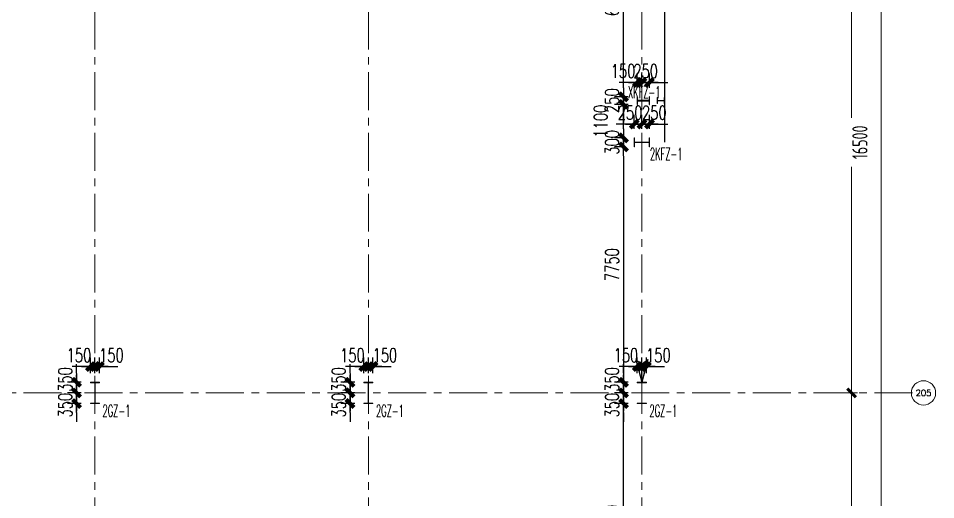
# Model space of a CAD drawing. Extents: x -1201378 to 2367219, y -619313 to 244905.
# Drawn here: x 195722 to 225911, y -1613 to 14236 of the extents above; entities that cross this region are included whole.
import ezdxf
from ezdxf.enums import TextEntityAlignment as Align

# ---------------------------------------------------------------- set-up
doc = ezdxf.new("R2010")
doc.units = 0
doc.header["$LTSCALE"] = 1000
doc.linetypes.add('CENTER', pattern=[2, 1.25, -0.25, 0.25, -0.25])
doc.linetypes.add('HIDDEN', pattern=[0.375, 0.25, -0.125])
doc.layers.get('0').update_dxf_attribs({"linetype": 'CONTINUOUS'})
doc.layers.get('Defpoints').update_dxf_attribs({"linetype": 'CONTINUOUS'})
for name, color, linetype in [('A-AXIS-DP', 126, 'CONTINUOUS'), ('S-CJGC', 5, 'CONTINUOUS'), ('S-DIMZ', 115, 'CONTINUOUS'), ('S-SGJ', 21, 'CONTINUOUS'), ('S-SHAPE2', 165, 'HIDDEN')]:
    doc.layers.add(name, color=color, linetype=linetype)
for name, color, linetype, lineweight in [('S-axis', 111, 'CONTINUOUS', 0), ('S-col', 2, 'CONTINUOUS', 0), ('S-dote', 5, 'CENTER', 0)]:
    doc.layers.add(name, color=color, linetype=linetype, lineweight=lineweight)
doc.styles.add('_TCH_AXIS', font='COMPLEX', dxfattribs={"bigfont": 'GBCBIG'})
doc.styles.add('SS1', font='tj-romans1.shx', dxfattribs={"width": 0.7, "bigfont": 'tj-hztxt1.shx'})
doc.styles.add('TSSD_Dimension', font='tssdeng.shx', dxfattribs={"width": 0.7, "bigfont": 'hztxt.shx'})
doc.dimstyles.new('S-150-ARCHI', dxfattribs={"dimscale": 150, "dimtxt": 3, "dimasz": 2, "dimexe": 2, "dimexo": 2, "dimgap": 1, "dimtad": 1, "dimdec": 0, "dimzin": 0, "dimdsep": 46, "dimtxsty": 'SS1', "dimblk1": 'TT', "dimblk2": 'TT', "dimsah": 1, "dimcen": 1, "dimclrd": 256, "dimclre": 256, "dimclrt": 256, "dimadec": 0, "dimazin": 0, "dimtfac": 1, "dimtdec": 0, "dimtix": 1, "dimtmove": 2, "dimatfit": 0, "dimldrblk": 'TT', "dimfxl": 2, "dimtolj": 1, "dimtzin": 0, "dimarcsym": 0})
doc.dimstyles.new('TSSD_200_200', dxfattribs={"dimtxt": 500, "dimasz": 200, "dimexe": 200, "dimexo": 500, "dimgap": 200, "dimtad": 1, "dimdec": 0, "dimzin": 0, "dimdsep": 46, "dimtxsty": 'TSSD_Dimension', "dimblk": 'ARCHTICK', "dimcen": 0, "dimdle": 200, "dimclrt": 7, "dimadec": 0, "dimazin": 0, "dimtfac": 1, "dimtdec": 0, "dimtix": 1, "dimtmove": 2, "dimatfit": 3, "dimfxl": 1, "dimtolj": 1, "dimtzin": 0, "dimarcsym": 0})

# ---------------------------------------------------------------- blocks, each defined once
blk = doc.blocks.new('_ArchTick')
at = {"color": 0, "linetype": 'ByBlock', "const_width": 0.5}
blk.add_lwpolyline([(-0.71, -0.71), (0.71, 0.71)], dxfattribs=at)
blk = doc.blocks.new('*D86')
at = {"layer": 'Defpoints', "color": 0, "transparency": 16777216}
for p in [(-77874, -181598), (-77874, -198098), (-76858, -198098)]:
    blk.add_point(p, dxfattribs=at)
at = {"layer": 'S-axis', "color": 0, "lineweight": -2, "transparency": 16777216}
for p, q in [((-76858, -181398), (-76858, -189042)), ((-77374, -181598), (-76658, -181598)), ((-76858, -198298), (-76858, -190654)), ((-77374, -198098), (-76658, -198098))]:
    blk.add_line(p, q, dxfattribs=at)
at = {"layer": 'S-axis', "color": 0, "lineweight": -2, "transparency": 16777216, "xscale": 200, "yscale": 200, "zscale": 200}
for p, rotation in [((-76858, -181598), 90), ((-76858, -198098), 270)]:
    blk.add_blockref('_ArchTick', p, dxfattribs=dict(at, rotation=rotation))
at = {"layer": 'S-axis', "color": 7, "transparency": 16777216, "insert": (-76583, -189848), "char_height": 500, "attachment_point": 5, "rotation": 90, "style": 'TSSD_Dimension'}
blk.add_mtext('\\A1;16500', dxfattribs=at)
blk = doc.blocks.new('*D87')
at = {"layer": 'Defpoints', "color": 0, "transparency": 16777216}
for p in [(-77874, -198098), (-77874, -214598), (-76858, -214598)]:
    blk.add_point(p, dxfattribs=at)
at = {"layer": 'S-axis', "color": 0, "lineweight": -2, "transparency": 16777216}
for p, q in [((-76858, -197898), (-76858, -205542)), ((-77374, -198098), (-76658, -198098)), ((-76858, -214798), (-76858, -207154)), ((-77374, -214598), (-76658, -214598))]:
    blk.add_line(p, q, dxfattribs=at)
at = {"layer": 'S-axis', "color": 0, "lineweight": -2, "transparency": 16777216, "xscale": 200, "yscale": 200, "zscale": 200}
for p, rotation in [((-76858, -198098), 90), ((-76858, -214598), 270)]:
    blk.add_blockref('_ArchTick', p, dxfattribs=dict(at, rotation=rotation))
at = {"layer": 'S-axis', "color": 7, "transparency": 16777216, "insert": (-76583, -206348), "char_height": 500, "attachment_point": 5, "rotation": 90, "style": 'TSSD_Dimension'}
blk.add_mtext('\\A1;16500', dxfattribs=at)
blk = doc.blocks.new('*D113')
at = {"layer": 'Defpoints', "color": 0, "transparency": 16777216}
for p in [(-77774, -180948), (-77774, -264748), (-75879, -264748)]:
    blk.add_point(p, dxfattribs=at)
at = {"layer": 'S-axis', "color": 0, "lineweight": -2, "transparency": 16777216}
for p, q in [((-75879, -180748), (-75879, -222015)), ((-77274, -180948), (-75679, -180948)), ((-75879, -264948), (-75879, -223681)), ((-77274, -264748), (-75679, -264748))]:
    blk.add_line(p, q, dxfattribs=at)
at = {"layer": 'S-axis', "color": 0, "lineweight": -2, "transparency": 16777216, "xscale": 200, "yscale": 200, "zscale": 200}
for p, rotation in [((-75879, -180948), 90), ((-75879, -264748), 270)]:
    blk.add_blockref('_ArchTick', p, dxfattribs=dict(at, rotation=rotation))
at = {"layer": 'S-axis', "color": 7, "transparency": 16777216, "insert": (-75604, -222848), "char_height": 500, "attachment_point": 5, "rotation": 90, "style": 'TSSD_Dimension'}
blk.add_mtext('\\A1;83800', dxfattribs=at)
blk = doc.blocks.new('nt66')
at = {"layer": 'S-col'}
blk.add_lwpolyline([(-195790, 766820), (-195490, 766820), (-195490, 766808), (-195636, 766808), (-195636, 766132), (-195490, 766132), (-195490, 766120), (-195790, 766120), (-195790, 766132), (-195644, 766132), (-195644, 766808), (-195790, 766808)], close=True, dxfattribs=at)
blk = doc.blocks.new('33333')
for p in [(48786, -60400), (57786, -60400), (66786, -60400)]:
    blk.add_blockref('nt66', p)
blk = doc.blocks.new('TT')
blk.add_line((-0.97, 0), (0.97, 0))
at = {"const_width": 0.45}
blk.add_lwpolyline([(-0.44, -0.44), (0.44, 0.44)], dxfattribs=at)
blk = doc.blocks.new('*D4613')
at = {"layer": 'Defpoints', "color": 0, "transparency": 16777216}
for p in [(198242, 2770), (198242, 2252), (198392, 2252)]:
    blk.add_point(p, dxfattribs=at)
at = {"layer": 'S-DIMZ', "lineweight": -2, "transparency": 16777216}
for p, q in [((198242, 2552), (198242, 3070)), ((198392, 2552), (198392, 3070)), ((197942, 2770), (197642, 2770)), ((198392, 2770), (198242, 2770)), ((198692, 2770), (198992, 2770))]:
    blk.add_line(p, q, dxfattribs=at)
at = {"layer": 'S-DIMZ', "lineweight": -2, "transparency": 16777216, "xscale": 300, "yscale": 300, "zscale": 300}
blk.add_blockref('TT', (198242, 2770), dxfattribs=at)
at = {"layer": 'S-DIMZ', "lineweight": -2, "transparency": 16777216, "xscale": 300, "yscale": 300, "zscale": 300, "rotation": 180}
blk.add_blockref('TT', (198392, 2770), dxfattribs=at)
at = {"layer": 'S-DIMZ', "transparency": 16777216, "insert": (198785, 3145), "char_height": 450, "attachment_point": 5, "style": 'SS1'}
blk.add_mtext('\\A1;150', dxfattribs=at)
blk = doc.blocks.new('*D4614')
at = {"layer": 'Defpoints', "color": 0, "transparency": 16777216}
for p in [(198092, 2770), (198092, 2252), (198242, 2252)]:
    blk.add_point(p, dxfattribs=at)
at = {"layer": 'S-DIMZ', "lineweight": -2, "transparency": 16777216}
for p, q in [((198092, 2552), (198092, 3070)), ((198242, 2552), (198242, 3070)), ((197792, 2770), (197492, 2770)), ((198242, 2770), (198092, 2770)), ((198542, 2770), (198842, 2770))]:
    blk.add_line(p, q, dxfattribs=at)
at = {"layer": 'S-DIMZ', "lineweight": -2, "transparency": 16777216, "xscale": 300, "yscale": 300, "zscale": 300}
blk.add_blockref('TT', (198092, 2770), dxfattribs=at)
at = {"layer": 'S-DIMZ', "lineweight": -2, "transparency": 16777216, "xscale": 300, "yscale": 300, "zscale": 300, "rotation": 180}
blk.add_blockref('TT', (198242, 2770), dxfattribs=at)
at = {"layer": 'S-DIMZ', "transparency": 16777216, "insert": (197716, 3145), "char_height": 450, "attachment_point": 5, "style": 'SS1'}
blk.add_mtext('\\A1;150', dxfattribs=at)
blk = doc.blocks.new('*D4615')
at = {"layer": 'Defpoints', "color": 0, "transparency": 16777216}
for p in [(198092, 2252), (197638, 1902), (198092, 1902)]:
    blk.add_point(p, dxfattribs=at)
at = {"layer": 'S-DIMZ', "lineweight": -2, "transparency": 16777216}
for p, q in [((197638, 2552), (197638, 2852)), ((197792, 2252), (197338, 2252)), ((197638, 2252), (197638, 1902)), ((197792, 1902), (197338, 1902)), ((197638, 1602), (197638, 1302))]:
    blk.add_line(p, q, dxfattribs=at)
at = {"layer": 'S-DIMZ', "lineweight": -2, "transparency": 16777216, "xscale": 300, "yscale": 300, "zscale": 300}
for p, rotation in [((197638, 2252), 270), ((197638, 1902), 90)]:
    blk.add_blockref('TT', p, dxfattribs=dict(at, rotation=rotation))
at = {"layer": 'S-DIMZ', "transparency": 16777216, "insert": (197263, 2345), "char_height": 450, "attachment_point": 5, "rotation": 90, "style": 'SS1'}
blk.add_mtext('\\A1;350', dxfattribs=at)
blk = doc.blocks.new('*D4616')
at = {"layer": 'Defpoints', "color": 0, "transparency": 16777216}
for p in [(198092, 1902), (197638, 1552), (198092, 1552)]:
    blk.add_point(p, dxfattribs=at)
at = {"layer": 'S-DIMZ', "lineweight": -2, "transparency": 16777216}
for p, q in [((197638, 2202), (197638, 2502)), ((197792, 1902), (197338, 1902)), ((197638, 1902), (197638, 1552)), ((197792, 1552), (197338, 1552)), ((197638, 1252), (197638, 952))]:
    blk.add_line(p, q, dxfattribs=at)
at = {"layer": 'S-DIMZ', "lineweight": -2, "transparency": 16777216, "xscale": 300, "yscale": 300, "zscale": 300}
for p, rotation in [((197638, 1902), 270), ((197638, 1552), 90)]:
    blk.add_blockref('TT', p, dxfattribs=dict(at, rotation=rotation))
at = {"layer": 'S-DIMZ', "transparency": 16777216, "insert": (197263, 1498), "char_height": 450, "attachment_point": 5, "rotation": 90, "style": 'SS1'}
blk.add_mtext('\\A1;350', dxfattribs=at)
blk = doc.blocks.new('*D4617')
at = {"layer": 'Defpoints', "color": 0, "transparency": 16777216}
for p in [(207242, 2770), (207242, 2252), (207392, 2252)]:
    blk.add_point(p, dxfattribs=at)
at = {"layer": 'S-DIMZ', "lineweight": -2, "transparency": 16777216}
for p, q in [((207242, 2552), (207242, 3070)), ((207392, 2552), (207392, 3070)), ((206942, 2770), (206642, 2770)), ((207392, 2770), (207242, 2770)), ((207692, 2770), (207992, 2770))]:
    blk.add_line(p, q, dxfattribs=at)
at = {"layer": 'S-DIMZ', "lineweight": -2, "transparency": 16777216, "xscale": 300, "yscale": 300, "zscale": 300}
blk.add_blockref('TT', (207242, 2770), dxfattribs=at)
at = {"layer": 'S-DIMZ', "lineweight": -2, "transparency": 16777216, "xscale": 300, "yscale": 300, "zscale": 300, "rotation": 180}
blk.add_blockref('TT', (207392, 2770), dxfattribs=at)
at = {"layer": 'S-DIMZ', "transparency": 16777216, "insert": (207785, 3145), "char_height": 450, "attachment_point": 5, "style": 'SS1'}
blk.add_mtext('\\A1;150', dxfattribs=at)
blk = doc.blocks.new('*D4618')
at = {"layer": 'Defpoints', "color": 0, "transparency": 16777216}
for p in [(207092, 2770), (207092, 2252), (207242, 2252)]:
    blk.add_point(p, dxfattribs=at)
at = {"layer": 'S-DIMZ', "lineweight": -2, "transparency": 16777216}
for p, q in [((207092, 2552), (207092, 3070)), ((207242, 2552), (207242, 3070)), ((206792, 2770), (206492, 2770)), ((207242, 2770), (207092, 2770)), ((207542, 2770), (207842, 2770))]:
    blk.add_line(p, q, dxfattribs=at)
at = {"layer": 'S-DIMZ', "lineweight": -2, "transparency": 16777216, "xscale": 300, "yscale": 300, "zscale": 300}
blk.add_blockref('TT', (207092, 2770), dxfattribs=at)
at = {"layer": 'S-DIMZ', "lineweight": -2, "transparency": 16777216, "xscale": 300, "yscale": 300, "zscale": 300, "rotation": 180}
blk.add_blockref('TT', (207242, 2770), dxfattribs=at)
at = {"layer": 'S-DIMZ', "transparency": 16777216, "insert": (206716, 3145), "char_height": 450, "attachment_point": 5, "style": 'SS1'}
blk.add_mtext('\\A1;150', dxfattribs=at)
blk = doc.blocks.new('*D4619')
at = {"layer": 'Defpoints', "color": 0, "transparency": 16777216}
for p in [(207092, 2252), (206638, 1902), (207092, 1902)]:
    blk.add_point(p, dxfattribs=at)
at = {"layer": 'S-DIMZ', "lineweight": -2, "transparency": 16777216}
for p, q in [((206638, 2552), (206638, 2852)), ((206792, 2252), (206338, 2252)), ((206638, 2252), (206638, 1902)), ((206792, 1902), (206338, 1902)), ((206638, 1602), (206638, 1302))]:
    blk.add_line(p, q, dxfattribs=at)
at = {"layer": 'S-DIMZ', "lineweight": -2, "transparency": 16777216, "xscale": 300, "yscale": 300, "zscale": 300}
for p, rotation in [((206638, 2252), 270), ((206638, 1902), 90)]:
    blk.add_blockref('TT', p, dxfattribs=dict(at, rotation=rotation))
at = {"layer": 'S-DIMZ', "transparency": 16777216, "insert": (206263, 2345), "char_height": 450, "attachment_point": 5, "rotation": 90, "style": 'SS1'}
blk.add_mtext('\\A1;350', dxfattribs=at)
blk = doc.blocks.new('*D4620')
at = {"layer": 'Defpoints', "color": 0, "transparency": 16777216}
for p in [(207092, 1902), (206638, 1552), (207092, 1552)]:
    blk.add_point(p, dxfattribs=at)
at = {"layer": 'S-DIMZ', "lineweight": -2, "transparency": 16777216}
for p, q in [((206638, 2202), (206638, 2502)), ((206792, 1902), (206338, 1902)), ((206638, 1902), (206638, 1552)), ((206792, 1552), (206338, 1552)), ((206638, 1252), (206638, 952))]:
    blk.add_line(p, q, dxfattribs=at)
at = {"layer": 'S-DIMZ', "lineweight": -2, "transparency": 16777216, "xscale": 300, "yscale": 300, "zscale": 300}
for p, rotation in [((206638, 1902), 270), ((206638, 1552), 90)]:
    blk.add_blockref('TT', p, dxfattribs=dict(at, rotation=rotation))
at = {"layer": 'S-DIMZ', "transparency": 16777216, "insert": (206263, 1498), "char_height": 450, "attachment_point": 5, "rotation": 90, "style": 'SS1'}
blk.add_mtext('\\A1;350', dxfattribs=at)
blk = doc.blocks.new('*D4621')
at = {"layer": 'Defpoints', "color": 0, "transparency": 16777216}
for p in [(216242, 2770), (216242, 2252), (216392, 2252)]:
    blk.add_point(p, dxfattribs=at)
at = {"layer": 'S-DIMZ', "lineweight": -2, "transparency": 16777216}
for p, q in [((216242, 2552), (216242, 3070)), ((216392, 2552), (216392, 3070)), ((215942, 2770), (215642, 2770)), ((216392, 2770), (216242, 2770)), ((216692, 2770), (216992, 2770))]:
    blk.add_line(p, q, dxfattribs=at)
at = {"layer": 'S-DIMZ', "lineweight": -2, "transparency": 16777216, "xscale": 300, "yscale": 300, "zscale": 300}
blk.add_blockref('TT', (216242, 2770), dxfattribs=at)
at = {"layer": 'S-DIMZ', "lineweight": -2, "transparency": 16777216, "xscale": 300, "yscale": 300, "zscale": 300, "rotation": 180}
blk.add_blockref('TT', (216392, 2770), dxfattribs=at)
at = {"layer": 'S-DIMZ', "transparency": 16777216, "insert": (216785, 3145), "char_height": 450, "attachment_point": 5, "style": 'SS1'}
blk.add_mtext('\\A1;150', dxfattribs=at)
blk = doc.blocks.new('*D4622')
at = {"layer": 'Defpoints', "color": 0, "transparency": 16777216}
for p in [(216092, 2770), (216092, 2252), (216242, 2252)]:
    blk.add_point(p, dxfattribs=at)
at = {"layer": 'S-DIMZ', "lineweight": -2, "transparency": 16777216}
for p, q in [((216092, 2552), (216092, 3070)), ((216242, 2552), (216242, 3070)), ((215792, 2770), (215492, 2770)), ((216242, 2770), (216092, 2770)), ((216542, 2770), (216842, 2770))]:
    blk.add_line(p, q, dxfattribs=at)
at = {"layer": 'S-DIMZ', "lineweight": -2, "transparency": 16777216, "xscale": 300, "yscale": 300, "zscale": 300}
blk.add_blockref('TT', (216092, 2770), dxfattribs=at)
at = {"layer": 'S-DIMZ', "lineweight": -2, "transparency": 16777216, "xscale": 300, "yscale": 300, "zscale": 300, "rotation": 180}
blk.add_blockref('TT', (216242, 2770), dxfattribs=at)
at = {"layer": 'S-DIMZ', "transparency": 16777216, "insert": (215716, 3145), "char_height": 450, "attachment_point": 5, "style": 'SS1'}
blk.add_mtext('\\A1;150', dxfattribs=at)
blk = doc.blocks.new('*D4623')
at = {"layer": 'Defpoints', "color": 0, "transparency": 16777216}
for p in [(216092, 2252), (215638, 1902), (216092, 1902)]:
    blk.add_point(p, dxfattribs=at)
at = {"layer": 'S-DIMZ', "lineweight": -2, "transparency": 16777216}
for p, q in [((215638, 2552), (215638, 2852)), ((215792, 2252), (215338, 2252)), ((215638, 2252), (215638, 1902)), ((215792, 1902), (215338, 1902)), ((215638, 1602), (215638, 1302))]:
    blk.add_line(p, q, dxfattribs=at)
at = {"layer": 'S-DIMZ', "lineweight": -2, "transparency": 16777216, "xscale": 300, "yscale": 300, "zscale": 300}
for p, rotation in [((215638, 2252), 270), ((215638, 1902), 90)]:
    blk.add_blockref('TT', p, dxfattribs=dict(at, rotation=rotation))
at = {"layer": 'S-DIMZ', "transparency": 16777216, "insert": (215263, 2345), "char_height": 450, "attachment_point": 5, "rotation": 90, "style": 'SS1'}
blk.add_mtext('\\A1;350', dxfattribs=at)
blk = doc.blocks.new('*D4624')
at = {"layer": 'Defpoints', "color": 0, "transparency": 16777216}
for p in [(216092, 1902), (215638, 1552), (216092, 1552)]:
    blk.add_point(p, dxfattribs=at)
at = {"layer": 'S-DIMZ', "lineweight": -2, "transparency": 16777216}
for p, q in [((215638, 2202), (215638, 2502)), ((215792, 1902), (215338, 1902)), ((215638, 1902), (215638, 1552)), ((215792, 1552), (215338, 1552)), ((215638, 1252), (215638, 952))]:
    blk.add_line(p, q, dxfattribs=at)
at = {"layer": 'S-DIMZ', "lineweight": -2, "transparency": 16777216, "xscale": 300, "yscale": 300, "zscale": 300}
for p, rotation in [((215638, 1902), 270), ((215638, 1552), 90)]:
    blk.add_blockref('TT', p, dxfattribs=dict(at, rotation=rotation))
at = {"layer": 'S-DIMZ', "transparency": 16777216, "insert": (215263, 1498), "char_height": 450, "attachment_point": 5, "rotation": 90, "style": 'SS1'}
blk.add_mtext('\\A1;350', dxfattribs=at)
blk = doc.blocks.new('*D4758')
at = {"layer": 'Defpoints', "color": 0, "transparency": 16777216}
for p in [(215638, 1552), (216092, 1552), (215992, -6198)]:
    blk.add_point(p, dxfattribs=at)
at = {"layer": 'S-DIMZ', "lineweight": -2, "transparency": 16777216}
for p, q in [((215792, 1552), (215338, 1552)), ((215638, -5898), (215638, 1252)), ((215692, -6198), (215338, -6198))]:
    blk.add_line(p, q, dxfattribs=at)
at = {"layer": 'S-DIMZ', "lineweight": -2, "transparency": 16777216, "xscale": 300, "yscale": 300, "zscale": 300}
for p, rotation in [((215638, 1552), 90), ((215638, -6198), 270)]:
    blk.add_blockref('TT', p, dxfattribs=dict(at, rotation=rotation))
at = {"layer": 'S-DIMZ', "transparency": 16777216, "insert": (215263, -2323), "char_height": 450, "attachment_point": 5, "rotation": 90, "style": 'SS1'}
blk.add_mtext('\\A1;7750', dxfattribs=at)
blk = doc.blocks.new('*D4759')
at = {"layer": 'Defpoints', "color": 0, "transparency": 16777216}
for p in [(216242, 10755), (215992, 10302), (216242, 10302)]:
    blk.add_point(p, dxfattribs=at)
at = {"layer": 'S-DIMZ', "lineweight": -2, "transparency": 16777216}
for p, q in [((215992, 10602), (215992, 11055)), ((216242, 10602), (216242, 11055)), ((215692, 10755), (215392, 10755)), ((215992, 10755), (216242, 10755)), ((216542, 10755), (216842, 10755))]:
    blk.add_line(p, q, dxfattribs=at)
at = {"layer": 'S-DIMZ', "lineweight": -2, "transparency": 16777216, "xscale": 300, "yscale": 300, "zscale": 300}
blk.add_blockref('TT', (215992, 10755), dxfattribs=at)
at = {"layer": 'S-DIMZ', "lineweight": -2, "transparency": 16777216, "xscale": 300, "yscale": 300, "zscale": 300, "rotation": 180}
blk.add_blockref('TT', (216242, 10755), dxfattribs=at)
at = {"layer": 'S-DIMZ', "transparency": 16777216, "insert": (215853, 11130), "char_height": 450, "attachment_point": 5, "style": 'SS1'}
blk.add_mtext('\\A1;250', dxfattribs=at)
blk = doc.blocks.new('*D4760')
at = {"layer": 'Defpoints', "color": 0, "transparency": 16777216}
for p in [(216492, 10755), (216242, 10302), (216492, 10302)]:
    blk.add_point(p, dxfattribs=at)
at = {"layer": 'S-DIMZ', "lineweight": -2, "transparency": 16777216}
for p, q in [((216242, 10602), (216242, 11055)), ((216492, 10602), (216492, 11055)), ((215942, 10755), (215642, 10755)), ((216242, 10755), (216492, 10755)), ((216792, 10755), (217092, 10755))]:
    blk.add_line(p, q, dxfattribs=at)
at = {"layer": 'S-DIMZ', "lineweight": -2, "transparency": 16777216, "xscale": 300, "yscale": 300, "zscale": 300}
blk.add_blockref('TT', (216242, 10755), dxfattribs=at)
at = {"layer": 'S-DIMZ', "lineweight": -2, "transparency": 16777216, "xscale": 300, "yscale": 300, "zscale": 300, "rotation": 180}
blk.add_blockref('TT', (216492, 10755), dxfattribs=at)
at = {"layer": 'S-DIMZ', "transparency": 16777216, "insert": (216650, 11130), "char_height": 450, "attachment_point": 5, "style": 'SS1'}
blk.add_mtext('\\A1;250', dxfattribs=at)
blk = doc.blocks.new('*D4761')
at = {"layer": 'Defpoints', "color": 0, "transparency": 16777216}
for p in [(215992, 10002), (215638, 2252), (216092, 2252)]:
    blk.add_point(p, dxfattribs=at)
at = {"layer": 'S-DIMZ', "lineweight": -2, "transparency": 16777216}
for p, q in [((215692, 10002), (215338, 10002)), ((215638, 9702), (215638, 2552)), ((215792, 2252), (215338, 2252))]:
    blk.add_line(p, q, dxfattribs=at)
at = {"layer": 'S-DIMZ', "lineweight": -2, "transparency": 16777216, "xscale": 300, "yscale": 300, "zscale": 300}
for p, rotation in [((215638, 10002), 90), ((215638, 2252), 270)]:
    blk.add_blockref('TT', p, dxfattribs=dict(at, rotation=rotation))
at = {"layer": 'S-DIMZ', "transparency": 16777216, "insert": (215263, 6127), "char_height": 450, "attachment_point": 5, "rotation": 90, "style": 'SS1'}
blk.add_mtext('\\A1;7750', dxfattribs=at)
blk = doc.blocks.new('*D4762')
at = {"layer": 'Defpoints', "color": 0, "transparency": 16777216}
for p in [(215638, 10302), (215992, 10302), (215992, 10002)]:
    blk.add_point(p, dxfattribs=at)
at = {"layer": 'S-DIMZ', "lineweight": -2, "transparency": 16777216}
for p, q in [((215638, 10602), (215638, 10902)), ((215692, 10302), (215338, 10302)), ((215638, 10002), (215638, 10302)), ((215692, 10002), (215338, 10002)), ((215638, 9702), (215638, 9402))]:
    blk.add_line(p, q, dxfattribs=at)
at = {"layer": 'S-DIMZ', "lineweight": -2, "transparency": 16777216, "xscale": 300, "yscale": 300, "zscale": 300}
for p, rotation in [((215638, 10302), 270), ((215638, 10002), 90)]:
    blk.add_blockref('TT', p, dxfattribs=dict(at, rotation=rotation))
at = {"layer": 'S-DIMZ', "transparency": 16777216, "insert": (215263, 10152), "char_height": 450, "attachment_point": 5, "rotation": 90, "style": 'SS1'}
blk.add_mtext('\\A1;300', dxfattribs=at)
blk = doc.blocks.new('S-CJGC')
at = {"layer": 'S-CJGC'}
for p, q in [((-131, -119), (0, 381)), ((131, -119), (0, 381)), ((0, 381), (0, 0)), ((0, 0), (-131, -119)), ((0, 0), (131, -119))]:
    blk.add_line(p, q, dxfattribs=at)
blk.add_solid([(131, -119), (0, 0), (0, 381)], dxfattribs=at)
blk = doc.blocks.new('*D6759')
at = {"layer": 'Defpoints', "color": 0, "transparency": 16777216}
for p in [(216242, 12122), (216092, 11652), (216242, 11652)]:
    blk.add_point(p, dxfattribs=at)
at = {"layer": 'S-DIMZ', "lineweight": -2, "transparency": 16777216}
for p, q in [((216092, 11952), (216092, 12422)), ((216242, 11952), (216242, 12422)), ((215792, 12122), (215492, 12122)), ((216092, 12122), (216242, 12122)), ((216542, 12122), (216842, 12122))]:
    blk.add_line(p, q, dxfattribs=at)
at = {"layer": 'S-DIMZ', "lineweight": -2, "transparency": 16777216, "xscale": 300, "yscale": 300, "zscale": 300}
blk.add_blockref('TT', (216092, 12122), dxfattribs=at)
at = {"layer": 'S-DIMZ', "lineweight": -2, "transparency": 16777216, "xscale": 300, "yscale": 300, "zscale": 300, "rotation": 180}
blk.add_blockref('TT', (216242, 12122), dxfattribs=at)
at = {"layer": 'S-DIMZ', "transparency": 16777216, "insert": (215622, 12500), "char_height": 450, "attachment_point": 5, "style": 'SS1'}
blk.add_mtext('\\A1;150', dxfattribs=at)
blk = doc.blocks.new('*D6760')
at = {"layer": 'Defpoints', "color": 0, "transparency": 16777216}
for p in [(216492, 12122), (216242, 11652), (216492, 11652)]:
    blk.add_point(p, dxfattribs=at)
at = {"layer": 'S-DIMZ', "lineweight": -2, "transparency": 16777216}
for p, q in [((216242, 11952), (216242, 12422)), ((216492, 11952), (216492, 12422)), ((215942, 12122), (215642, 12122)), ((216242, 12122), (216492, 12122)), ((216792, 12122), (217092, 12122))]:
    blk.add_line(p, q, dxfattribs=at)
at = {"layer": 'S-DIMZ', "lineweight": -2, "transparency": 16777216, "xscale": 300, "yscale": 300, "zscale": 300}
blk.add_blockref('TT', (216242, 12122), dxfattribs=at)
at = {"layer": 'S-DIMZ', "lineweight": -2, "transparency": 16777216, "xscale": 300, "yscale": 300, "zscale": 300, "rotation": 180}
blk.add_blockref('TT', (216492, 12122), dxfattribs=at)
at = {"layer": 'S-DIMZ', "transparency": 16777216, "insert": (216367, 12497), "char_height": 450, "attachment_point": 5, "style": 'SS1'}
blk.add_mtext('\\A1;250', dxfattribs=at)
blk = doc.blocks.new('*D6761')
at = {"layer": 'Defpoints', "color": 0, "transparency": 16777216}
for p in [(215638, 11402), (216092, 11402), (215992, 10302)]:
    blk.add_point(p, dxfattribs=at)
at = {"layer": 'S-DIMZ', "lineweight": -2, "transparency": 16777216}
for p, q in [((215792, 11402), (215338, 11402)), ((215638, 10602), (215638, 11102)), ((215692, 10302), (215338, 10302))]:
    blk.add_line(p, q, dxfattribs=at)
at = {"layer": 'S-DIMZ', "lineweight": -2, "transparency": 16777216, "xscale": 300, "yscale": 300, "zscale": 300}
for p, rotation in [((215638, 11402), 90), ((215638, 10302), 270)]:
    blk.add_blockref('TT', p, dxfattribs=dict(at, rotation=rotation))
at = {"layer": 'S-DIMZ', "transparency": 16777216, "insert": (214888, 10852), "char_height": 450, "attachment_point": 5, "rotation": 90, "style": 'SS1'}
blk.add_mtext('\\A1;1100', dxfattribs=at)
blk = doc.blocks.new('*D6762')
at = {"layer": 'Defpoints', "color": 0, "transparency": 16777216}
for p in [(215638, 11652), (216092, 11652), (216092, 11402)]:
    blk.add_point(p, dxfattribs=at)
at = {"layer": 'S-DIMZ', "lineweight": -2, "transparency": 16777216}
for p, q in [((215638, 11952), (215638, 12252)), ((215792, 11652), (215338, 11652)), ((215638, 11402), (215638, 11652)), ((215792, 11402), (215338, 11402)), ((215638, 11102), (215638, 10802))]:
    blk.add_line(p, q, dxfattribs=at)
at = {"layer": 'S-DIMZ', "lineweight": -2, "transparency": 16777216, "xscale": 300, "yscale": 300, "zscale": 300}
for p, rotation in [((215638, 11652), 270), ((215638, 11402), 90)]:
    blk.add_blockref('TT', p, dxfattribs=dict(at, rotation=rotation))
at = {"layer": 'S-DIMZ', "transparency": 16777216, "insert": (215263, 11527), "char_height": 450, "attachment_point": 5, "rotation": 90, "style": 'SS1'}
blk.add_mtext('\\A1;250', dxfattribs=at)
blk = doc.blocks.new('*D6763')
at = {"layer": 'Defpoints', "color": 0, "transparency": 16777216}
for p in [(215638, 18052), (216092, 18052), (216092, 11652)]:
    blk.add_point(p, dxfattribs=at)
at = {"layer": 'S-DIMZ', "lineweight": -2, "transparency": 16777216}
for p, q in [((215792, 18052), (215338, 18052)), ((215638, 11952), (215638, 17752)), ((215792, 11652), (215338, 11652))]:
    blk.add_line(p, q, dxfattribs=at)
at = {"layer": 'S-DIMZ', "lineweight": -2, "transparency": 16777216, "xscale": 300, "yscale": 300, "zscale": 300}
for p, rotation in [((215638, 18052), 90), ((215638, 11652), 270)]:
    blk.add_blockref('TT', p, dxfattribs=dict(at, rotation=rotation))
at = {"layer": 'S-DIMZ', "transparency": 16777216, "insert": (215263, 14852), "char_height": 450, "attachment_point": 5, "rotation": 90, "style": 'SS1'}
blk.add_mtext('\\A1;6400', dxfattribs=at)
blk = doc.blocks.new('2#轴网')
at = {"layer": 'S-axis'}
blk.add_circle((-74489.2, -198097), 400, dxfattribs=at)
at = {"layer": 'S-dote'}
for p, q in [((-101758.5, -270787), (-101758.5, -175298.2)), ((-92758.5, -270787), (-92758.5, -175298.2)), ((-83758.5, -270787), (-83758.5, -175298.2)), ((-74854.3, -198098.2), (-251154.3, -198098.2))]:
    blk.add_line(p, q, dxfattribs=at)
at = {"layer": 'S-axis', "style": '_TCH_AXIS'}
blk.add_text('205', height=202.97, dxfattribs=at).set_placement((-74750.1, -198198.5), (-74228.2, -198198.5), align=Align.FIT)
at = {"layer": 'S-axis'}
for base, p1, p2, picture, middle in [((-75878.8, -264748.2), (-77774.3, -180948.2), (-77774.3, -264748.2), '*D113', (-75603.8, -222848.2)), ((-76858.5, -198098.2), (-77874.3, -181598.2), (-77874.3, -198098.2), '*D86', (-76583.5, -189848.2)), ((-76858.5, -214598.2), (-77874.3, -198098.2), (-77874.3, -214598.2), '*D87', (-76583.5, -206348.2))]:
    dim = blk.add_linear_dim(base=base, p1=p1, p2=p2, angle=270, dimstyle='TSSD_200_200', dxfattribs=at)
    dim.commit()
    dim.dimension.update_dxf_attribs({"geometry": picture, "text_midpoint": middle, "dimtype": 161})

msp = doc.modelspace()

# ---------------------------------------------------------------- linework, layer by layer
at = {"layer": 'A-AXIS-DP', "color": 1, "ltscale": 10000}
msp.add_lwpolyline([(216479.5, 11401.8), (216491.5, 11401.8), (216491.5, 11651.8), (216479.5, 11651.8), (216479.5, 11530.8), (216103.5, 11530.8), (216103.5, 11651.8), (216091.5, 11651.8), (216091.5, 11401.8), (216103.5, 11401.8), (216103.5, 11522.8), (216479.5, 11522.8)], close=True, dxfattribs=at)
at = {"layer": 'S-col', "color": 1}
msp.add_line((216479.5, 11401.8), (216491.5, 11401.8), dxfattribs=at)
at = {"layer": 'S-col', "color": 3}
msp.add_lwpolyline([(216741.5, 11426.8), (216741.5, 11626.8), (216753.5, 11626.8), (216753.5, 11530.8), (216979.5, 11530.8), (216979.5, 11626.8), (216991.5, 11626.8), (216991.5, 11426.8), (216979.5, 11426.8), (216979.5, 11522.8), (216753.5, 11522.8), (216753.5, 11426.8)], close=True, dxfattribs=at)
at = {"layer": 'S-col'}
msp.add_lwpolyline([(216491.5, 10001.8), (216491.5, 10301.8), (216479.5, 10301.8), (216479.5, 10155.8), (216003.5, 10155.8), (216003.5, 10301.8), (215991.5, 10301.8), (215991.5, 10001.8), (216003.5, 10001.8), (216003.5, 10147.8), (216479.5, 10147.8), (216479.5, 10001.8)], close=True, dxfattribs=at)
at = {"layer": 'S-SHAPE2', "ltscale": 2, "const_width": 50}
msp.add_lwpolyline([(216991.5, -39196.8), (216991.5, -64698.2), (59091.5, -64698.2), (59091.5, -47113.7), (80543.5, 19001.8), (216991.5, 19001.8), (216991.5, 10151.8)], dxfattribs=at)

# ---------------------------------------------------------------- block references
at = {"layer": 'S-axis'}
msp.add_blockref('2#轴网', (300000, 200000), dxfattribs=at)
at = {"layer": 'S-CJGC', "xscale": -1.5, "yscale": 1.5, "zscale": 1.5, "rotation": 180}
msp.add_blockref('S-CJGC', (216241.5, 2823.5), dxfattribs=at)
at = {"layer": 'S-col'}
msp.add_blockref('33333', (345095.7, -704168.2), dxfattribs=at)

# ---------------------------------------------------------------- texts
at = {"layer": 'S-SGJ', "style": 'SS1', "width": 0.5}
for s, p in [('XKFZ-1', (215784.2, 11802.9)), ('2KFZ-1', (216507.9, 9766.9)), ('2GZ-1', (198492.2, 1312.9)), ('2GZ-1', (207492.2, 1312.9)), ('2GZ-1', (216492.2, 1312.9))]:
    msp.add_text(s, height=400, dxfattribs=at).set_placement(p, align=Align.MIDDLE_LEFT)

# ---------------------------------------------------------------- dimensions: what is measured, and where the dimension line sits
at = {"layer": 'S-DIMZ'}
for base, p1, p2, picture, middle in [((215638.4, 18051.8), (216091.5, 11651.8), (216091.5, 18051.8), '*D6763', (215263.4, 14851.8)), ((215638.4, 11651.8), (216091.5, 11401.8), (216091.5, 11651.8), '*D6762', (215263.4, 11526.8)), ((215638.4, 10301.8), (215991.5, 10001.8), (215991.5, 10301.8), '*D4762', (215263.4, 10151.8)), ((215638.4, 2251.8), (215991.5, 10001.8), (216091.5, 2251.8), '*D4761', (215263.4, 6126.8)), ((215638.4, 1551.8), (215991.5, -6198.2), (216091.5, 1551.8), '*D4758', (215263.4, -2323.2))]:
    dim = msp.add_linear_dim(base=base, p1=p1, p2=p2, angle=90, dimstyle='S-150-ARCHI', dxfattribs=at)
    dim.commit()
    dim.dimension.update_dxf_attribs({"geometry": picture, "text_midpoint": middle})
for base, p1, p2, picture, middle in [((216241.5, 12122.1), (216091.5, 11651.8), (216241.5, 11651.8), '*D6759', (215622.3, 12500)), ((198091.5, 2769.6), (198241.5, 2251.8), (198091.5, 2251.8), '*D4614', (197716, 3144.6)), ((198241.5, 2769.6), (198391.5, 2251.8), (198241.5, 2251.8), '*D4613', (198784.5, 3144.6)), ((207091.5, 2769.6), (207241.5, 2251.8), (207091.5, 2251.8), '*D4618', (206716, 3144.6)), ((207241.5, 2769.6), (207391.5, 2251.8), (207241.5, 2251.8), '*D4617', (207784.5, 3144.6)), ((216091.5, 2769.6), (216241.5, 2251.8), (216091.5, 2251.8), '*D4622', (215716, 3144.6)), ((216241.5, 2769.6), (216391.5, 2251.8), (216241.5, 2251.8), '*D4621', (216784.5, 3144.6))]:
    dim = msp.add_linear_dim(base=base, p1=p1, p2=p2, dimstyle='S-150-ARCHI', dxfattribs=at)
    dim.commit()
    dim.dimension.update_dxf_attribs({"geometry": picture, "text_midpoint": middle, "dimtype": 160})
dim = msp.add_linear_dim(base=(216491.5, 12122.1), p1=(216241.5, 11651.8), p2=(216491.5, 11651.8), dimstyle='S-150-ARCHI', dxfattribs=at)
dim.commit()
dim.dimension.update_dxf_attribs({"geometry": '*D6760', "text_midpoint": (216366.5, 12497.1)})
for base, p1, p2, angle, picture, middle in [((215638.4, 11401.8), (215991.5, 10301.8), (216091.5, 11401.8), 90, '*D6761', (214888.3, 10851.8)), ((216241.5, 10755), (215991.5, 10301.8), (216241.5, 10301.8), 180, '*D4759', (215852.7, 11130)), ((216491.5, 10755), (216241.5, 10301.8), (216491.5, 10301.8), 180, '*D4760', (216649.6, 11130)), ((197638.4, 1901.8), (198091.5, 2251.8), (198091.5, 1901.8), 90, '*D4615', (197263.4, 2344.8)), ((206638.4, 1901.8), (207091.5, 2251.8), (207091.5, 1901.8), 90, '*D4619', (206263.4, 2344.8)), ((215638.4, 1901.8), (216091.5, 2251.8), (216091.5, 1901.8), 90, '*D4623', (215263.4, 2344.8)), ((197638.4, 1551.8), (198091.5, 1901.8), (198091.5, 1551.8), 90, '*D4616', (197263.4, 1497.9)), ((206638.4, 1551.8), (207091.5, 1901.8), (207091.5, 1551.8), 90, '*D4620', (206263.4, 1497.9)), ((215638.4, 1551.8), (216091.5, 1901.8), (216091.5, 1551.8), 90, '*D4624', (215263.4, 1497.9))]:
    dim = msp.add_linear_dim(base=base, p1=p1, p2=p2, angle=angle, dimstyle='S-150-ARCHI', dxfattribs=at)
    dim.commit()
    dim.dimension.update_dxf_attribs({"geometry": picture, "text_midpoint": middle, "dimtype": 160})

doc.saveas('drawing.dxf')
